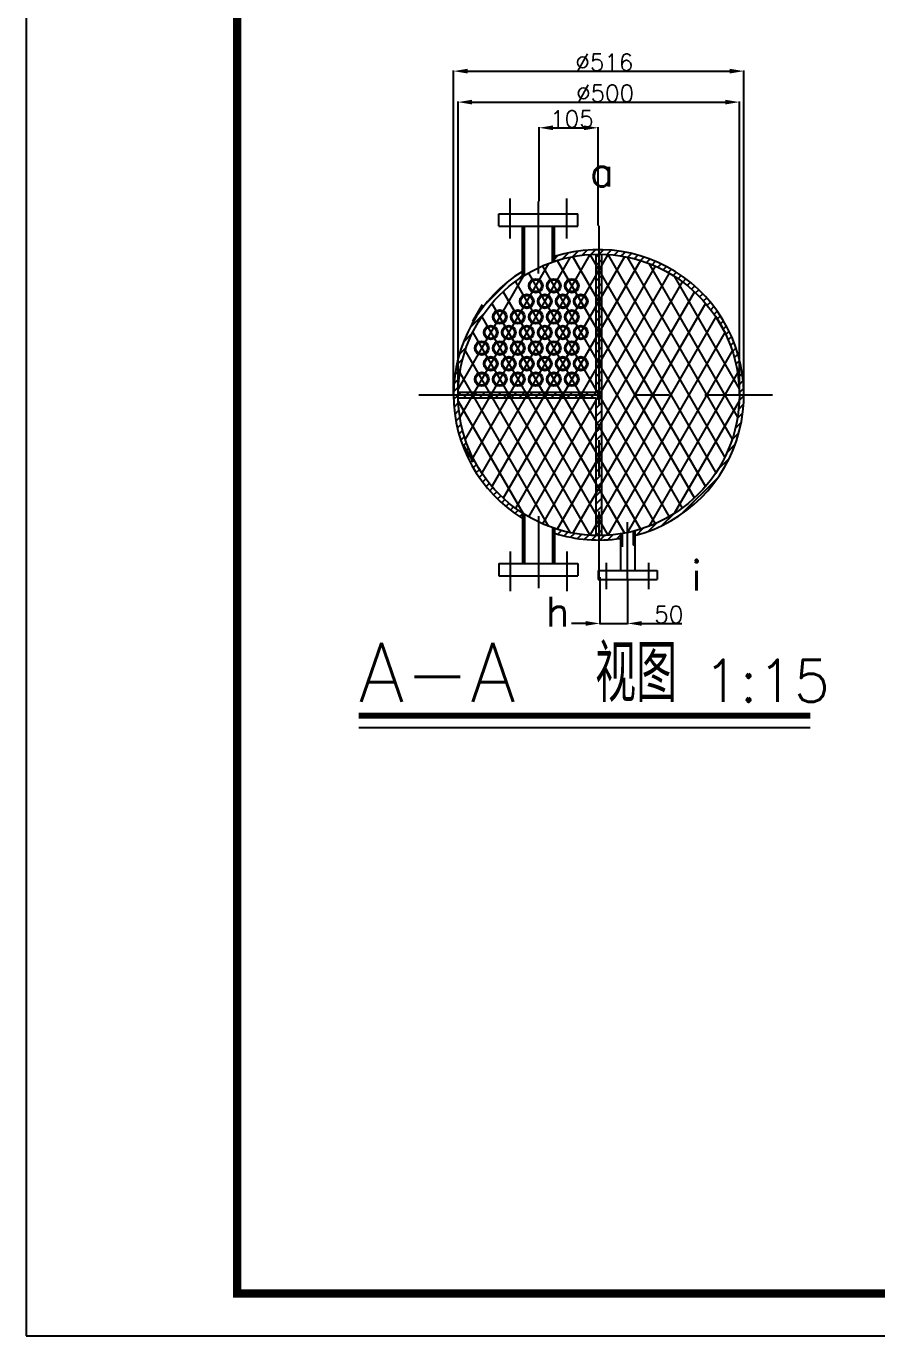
# Model space of a CAD drawing. Header units: millimetres. Extents: x 5568 to 11868, y -1450 to 3005.
# Drawn here: x 5568 to 7080, y -1450 to 878 of the extents above; entities that cross this region are included whole.
import ezdxf

# ---------------------------------------------------------------- set-up
doc = ezdxf.new("R2010")
doc.units = ezdxf.units.MM
doc.header["$LTSCALE"] = 10
doc.linetypes.add('ACAD_ISO10W100', pattern=[18, 12, -3, 0, -3])
doc.linetypes.add('CENTER', pattern=[50.800000000000004, 31.75, -6.35, 6.35, -6.35])
for name, color, linetype in [('_TCH_MASK', 7, 'Continuous'), ('PUB_DIM', 3, 'Continuous'), ('PUB_TEXT', 7, 'Continuous'), ('PUB_TITLE', 7, 'Continuous'), ('中心线', 10, 'CENTER'), ('点划线', 51, 'Continuous'), ('粗线', 160, 'Continuous'), ('辅助线', 8, 'Continuous')]:
    doc.layers.add(name, color=color, linetype=linetype)
doc.styles.get("Standard").update_dxf_attribs({"font": 'txt.shx', "bigfont": 'gbcbig.shx'})
doc.dimstyles.new('ISO-25', dxfattribs={"dimtxt": 30, "dimasz": 25, "dimexe": 1.25, "dimexo": 0.625, "dimtad": 1, "dimdec": 0, "dimdsep": 46, "dimtxsty": 'Standard', "dimcen": 10, "dimclrt": 7, "dimadec": 0, "dimazin": 0, "dimtfac": 1, "dimtdec": 0, "dimtmove": 0, "dimatfit": 3, "dimldrblk": 'NONE', "dimfxl": 0, "dimarcsym": 0})
pattern_1 = [(45, (103.306331293722, -2347.834472273087), (-7.071067811865475, 7.071067811865476), [])]

# ---------------------------------------------------------------- blocks, each defined once
blk = doc.blocks.new('*D32')
at = {"layer": 'Defpoints', "color": 0}
for p in [(6584.855817042057, 697.2475471722719), (6479.7782772012, 565.9590895403098), (6584.855817042057, 523.1787258685381)]:
    blk.add_point(p, dxfattribs=at)
at = {"layer": 'PUB_DIM', "color": 0, "lineweight": -2}
for p, q in [((6479.7782772012, 566.5840895403098), (6479.7782772012, 698.4975471722719)), ((6584.855817042057, 523.8037258685381), (6584.855817042057, 698.4975471722719)), ((6504.7782772012, 697.2475471722719), (6559.855817042057, 697.2475471722719))]:
    blk.add_line(p, q, dxfattribs=at)
at = {"layer": 'PUB_DIM', "color": 0}
for points in [[(6504.7782772012, 701.4142138389385), (6504.7782772012, 693.0808805056053), (6479.7782772012, 697.2475471722719)], [(6559.855817042057, 701.4142138389385), (6559.855817042057, 693.0808805056053), (6584.855817042057, 697.2475471722719)]]:
    blk.add_solid(points, dxfattribs=at)
at = {"layer": 'PUB_DIM', "color": 7, "insert": (6538.276755568804, 712.8725471722719), "char_height": 30, "attachment_point": 5}
blk.add_mtext('105', dxfattribs=at)
blk = doc.blocks.new('_None')
blk = doc.blocks.new('*D33')
at = {"layer": 'Defpoints', "color": 0}
for p in [(6587.678656387411, -100.7715314158335), (6637.273042437768, -105.7833091391503), (6587.678656387411, -183.66088466777)]:
    blk.add_point(p, dxfattribs=at)
at = {"layer": 'PUB_DIM', "color": 0, "lineweight": -2}
for p, q in [((6587.678656387411, -101.3965314158335), (6587.678656387411, -184.91088466777)), ((6637.273042437768, -106.4083091391503), (6637.273042437768, -184.91088466777)), ((6562.678656387411, -183.66088466777), (6537.678656387411, -183.66088466777)), ((6587.678656387411, -183.66088466777), (6637.273042437768, -183.66088466777)), ((6662.273042437768, -183.66088466777), (6733.523042437768, -183.66088466777))]:
    blk.add_line(p, q, dxfattribs=at)
at = {"layer": 'PUB_DIM', "color": 0}
for points in [[(6562.678656387411, -179.4942180011033), (6562.678656387411, -187.8275513344367), (6587.678656387411, -183.66088466777)], [(6662.273042437768, -179.4942180011033), (6662.273042437768, -187.8275513344367), (6637.273042437768, -183.66088466777)]]:
    blk.add_solid(points, dxfattribs=at)
at = {"layer": 'PUB_DIM', "color": 7, "insert": (6710.398042437768, -168.03588466777), "char_height": 30, "attachment_point": 5}
blk.add_mtext('50', dxfattribs=at)
blk = doc.blocks.new('*D34')
at = {"layer": 'Defpoints', "color": 0}
for p in [(6835.855817042057, 742.8636090103828), (6335.855817042057, 222.5581343151489), (6835.855817042057, 222.5581343151488)]:
    blk.add_point(p, dxfattribs=at)
at = {"layer": 'PUB_DIM', "color": 0, "lineweight": -2}
for p, q in [((6335.855817042057, 223.1831343151489), (6335.855817042057, 744.1136090103828)), ((6360.855817042057, 742.8636090103828), (6810.855817042057, 742.8636090103828)), ((6835.855817042057, 223.1831343151488), (6835.855817042057, 744.1136090103828))]:
    blk.add_line(p, q, dxfattribs=at)
at = {"layer": 'PUB_DIM', "color": 0}
for points in [[(6360.855817042057, 747.0302756770494), (6360.855817042057, 738.6969423437162), (6335.855817042057, 742.8636090103828)], [(6810.855817042057, 747.0302756770494), (6810.855817042057, 738.6969423437162), (6835.855817042057, 742.8636090103828)]]:
    blk.add_solid(points, dxfattribs=at)
at = {"layer": 'PUB_DIM', "color": 7, "insert": (6597.160060960388, 758.4886090103828), "char_height": 30, "attachment_point": 5}
blk.add_mtext('%%c500', dxfattribs=at)
blk = doc.blocks.new('*D35')
at = {"layer": 'Defpoints', "color": 0}
for p in [(6843.855817042057, 797.9622450159877), (6327.855817042057, 222.5581343151489), (6843.855817042057, 222.5581343151489)]:
    blk.add_point(p, dxfattribs=at)
at = {"layer": 'PUB_DIM', "color": 0, "lineweight": -2}
for p, q in [((6327.855817042057, 223.1831343151489), (6327.855817042057, 799.2122450159877)), ((6352.855817042057, 797.9622450159877), (6818.855817042057, 797.9622450159877)), ((6843.855817042057, 223.1831343151489), (6843.855817042057, 799.2122450159877))]:
    blk.add_line(p, q, dxfattribs=at)
at = {"layer": 'PUB_DIM', "color": 0}
for points in [[(6352.855817042057, 802.1289116826543), (6352.855817042057, 793.7955783493211), (6327.855817042057, 797.9622450159877)], [(6818.855817042057, 802.1289116826543), (6818.855817042057, 793.7955783493211), (6843.855817042057, 797.9622450159877)]]:
    blk.add_solid(points, dxfattribs=at)
at = {"layer": 'PUB_DIM', "color": 7, "insert": (6595.822311851185, 813.5872450159877), "char_height": 30, "attachment_point": 5}
blk.add_mtext('%%c516', dxfattribs=at)

msp = doc.modelspace()

# ---------------------------------------------------------------- hatches: boundary and pattern name
at = {"layer": '_TCH_MASK'}
h = msp.add_hatch(dxfattribs=at)
h.set_pattern_fill('ANSI31', color=256, scale=80, style=0)
h.set_pattern_definition(pattern_1)
h.paths.add_polyline_path([(6507.278277201201, 522.1608200999053), (6503.7782772012, 522.1608200999058), (6503.7782772012, 458.7006282751991, -0.003696045270137616), (6507.2782772012, 459.8882213933748)])
h.paths.add_polyline_path([(6453.7782772012, 522.1608200999049), (6450.278277201201, 522.1608200999053), (6450.278277201201, 432.6027264633422, -0.004143829156602269), (6453.778277201201, 434.8209984001951)])
h = msp.add_hatch(dxfattribs=at)
h.set_pattern_fill('ANSI31', color=256, scale=80, style=0)
h.set_pattern_definition(pattern_1)
h.paths.add_polyline_path([(6590.855817042057, 472.5081293141488, 0.01000100020005001), (6580.855817042057, 472.5081293141488), (6580.855817042057, 227.5581343151493), (6335.905822043058, 227.5581343151489, 0.005000375068766491), (6335.855817042057, 222.5581343151489, 0.005000375068766491), (6335.905822043058, 217.5581343151489), (6580.855817042056, 217.5581343151489), (6580.855817042057, -27.39186068385061, 0.01000100020005092), (6590.855817042058, -27.39186068385106)])
h.paths.add_polyline_path([(6624.761230357875, -24.3960493196405, -0.1195615323897504), (6507.2782772012, -14.77195276307748), (6507.2782772012, -23.18476025671544, 0.1157261025479372), (6624.761230357875, -32.49160360811493)], flags=17)
h.paths.add_polyline_path([(6335.855817042057, 222.5581343151489, -0.2547061056181981), (6450.278277201201, 432.6027264633422), (6450.278277201201, 442.063785018498, 0.5577189460356559), (6450.278277201201, 3.052483611799744), (6450.278277201201, 12.51354216695563, -0.2547061056181981)])
edge = h.paths.add_edge_path()
edge.add_line((6507.2782772012, 468.3010288870132), (6507.2782772012, 459.8882213933748))
edge.add_arc((6585.855817042057, 222.5581343151489), 250, 0, 108.31917377598461, ccw=False)
edge.add_arc((6585.855817042057, 222.5581343151489), 250, -75.78142552991238, 0, ccw=False)
edge.add_line((6647.261230357877, -19.78330913915033), (6647.261230357877, -44.5410271076621))
edge.add_spline(control_points=[(6647.261230357876, -44.54102710766256), (6648.084324060655, -45.64596948728422), (6648.917054675865, -46.78491659990368), (6649.761230357877, -47.89516293480756)], knot_values=[54.02409437176509, 54.02409437176509, 54.02409437176509, 54.02409437176509, 57.40493675339282, 57.40493675339282, 57.40493675339282, 57.40493675339282], degree=3, periodic=0)
edge.add_line((6649.761230357876, -47.8951629348071), (6649.761230357877, -27.40205881354541))
edge.add_arc((6585.855817042057, 222.5581343151489), 257.9999999999999, 284.3411796578017, 467.7319415239019)
h = msp.add_hatch(dxfattribs=at)
h.set_pattern_fill('ANSI31', color=256, scale=80, style=0)
h.set_pattern_definition(pattern_1)
h.paths.add_polyline_path([(6585.855817042057, 480.5581343151489), (6585.855817042057, 472.5581343151489, -0.4142135623730951), (6835.855817042057, 222.5581343151489), (6843.855817042057, 222.5581343151489, 0.4142135623730952)])
h.paths.add_polyline_path([(6843.855817042057, 222.5581343151489), (6835.855817042057, 222.5581343151489, -0.3403770142792909), (6649.761230357877, -19.13609016887585), (6649.761230357877, -27.40205881354541, 0.3426632882916201)])
h = msp.add_hatch(dxfattribs=at)
h.set_pattern_fill('ANSI31', color=256, scale=80, style=0)
h.set_pattern_definition(pattern_1)
edge = h.paths.add_edge_path()
edge.add_arc((6585.855817042031, 222.5581343151443), 250, 278.95285187336594, 279.53334946502025, ccw=False)
edge.add_line((6624.761230357875, -24.39604931964095), (6624.761230357877, -49.4075391633346))
edge.add_spline(control_points=[(6624.761230357875, -49.40753916333506), (6625.621966287455, -48.81847158713936), (6626.453518403671, -48.08346253863419), (6627.261230357875, -47.26645725082744)], knot_values=[22.89540370821527, 22.89540370821527, 22.89540370821527, 22.89540370821527, 25.95699204767204, 25.95699204767204, 25.95699204767204, 25.95699204767204], degree=3, periodic=0)
edge.add_line((6627.261230357874, -47.26645725082881), (6627.261230357875, -23.98920748383762))
h.paths.add_polyline_path([(6507.2782772012, -14.77195276307748, -0.003696045270137762), (6503.7782772012, -13.58435964490127), (6503.778277201199, -77.04455146960709), (6507.2782772012, -77.04455146960709)])
h.paths.add_polyline_path([(6453.778277201201, 10.29527023010269, -0.004143829156602269), (6450.278277201201, 12.51354216695563), (6450.278277201201, -77.04455146960754), (6453.7782772012, -77.04455146960754)])

# ---------------------------------------------------------------- linework, layer by layer
at = {"layer": 'PUB_DIM', "const_width": 10.5}
msp.add_lwpolyline([(6159.332210873165, -347.6575540615619), (6961.906678958271, -347.6575540615619)], dxfattribs=at)
at = {"layer": 'PUB_DIM'}
msp.add_lwpolyline([(6159.332210873165, -368.6575540615619), (6961.906678958271, -368.6575540615619)], dxfattribs=at)
at = {"layer": 'PUB_TITLE'}
msp.add_lwpolyline([(5568.221269835744, -1449.831611435014), (11868.22126983574, -1449.831611435014), (11868.22126983574, 3005.168388564985), (5568.221269835744, 3005.168388564985)], close=True, dxfattribs=at)
at = {"layer": 'PUB_TITLE', "const_width": 15}
msp.add_lwpolyline([(5943.221269835744, -1374.831611435014), (11793.22126983574, -1374.831611435014), (11793.22126983574, 2930.168388564985), (5943.221269835744, 2930.168388564985)], close=True, dxfattribs=at)
at = {"layer": '中心线'}
for p, q in [((6478.7782772012, 438.1608200999053), (6478.7782772012, 565.9590895403098)), ((6585.855817042057, 523.1787258685381), (6585.855817042057, -100.8266234621715)), ((6266.39130835293, 222.5581343151489), (6894.568057478966, 222.5581343151489)), ((6478.7782772012, 6.955448530392459), (6478.7782772012, -120.8428209100121)), ((6637.273042437768, -105.7833091391503), (6637.273042437768, -3.410589828753473))]:
    msp.add_line(p, q, dxfattribs=at)
at = {"layer": '点划线', "linetype": 'ACAD_ISO10W100'}
for p, q in [((6428.585367970365, 500.7430883807156), (6428.585367970365, 571.7466688196228)), ((6528.971186432034, 500.7430883807156), (6528.971186432034, 571.7466688196228)), ((6428.585367970365, -55.62681975041778), (6428.585367970365, -126.630400189325)), ((6528.971186432034, -55.62681975041778), (6528.971186432034, -126.630400189325)), ((6599.773042437768, -123.0089781334282), (6599.773042437768, -75.83958371746667)), ((6674.773042437767, -123.0089781334282), (6674.773042437767, -75.83958371746667))]:
    msp.add_line(p, q, dxfattribs=at)
at = {"layer": '粗线'}
for p, q in [((6408.585367970365, 544.1608200999053), (6548.971186432034, 544.1608200999053)), ((6408.585367970365, 522.1608200999049), (6408.585367970365, 544.1608200999049)), ((6548.971186432034, 522.1608200999049), (6548.971186432034, 544.1608200999049)), ((6408.585367970365, 522.1608200999053), (6548.971186432034, 522.1608200999049)), ((6450.278277201201, 432.6027264633422), (6450.2782772012, 522.1608200999053)), ((6453.778277201201, 434.8209984001951), (6453.7782772012, 522.1608200999053)), ((6503.7782772012, 458.7006282751991), (6503.7782772012, 522.1608200999049)), ((6507.2782772012, 459.8882213933753), (6507.2782772012, 522.1608200999049)), ((6580.855817042057, 472.5081293141488), (6580.855817042057, 227.5581343151493)), ((6590.855817042057, 472.5081293141488), (6590.855817042058, -27.39186068385061)), ((6335.905822043058, 227.5581343151489), (6580.855817042058, 227.5581343151493)), ((6335.905822043058, 217.5581343151489), (6580.855817042058, 217.5581343151489)), ((6580.855817042057, 217.5581343151493), (6580.855817042057, -27.39186068385106)), ((6450.278277201201, 12.51354216695563), (6450.2782772012, -77.04455146960754)), ((6453.778277201201, 10.29527023010269), (6453.7782772012, -77.04455146960754)), ((6503.7782772012, -13.58435964490127), (6503.7782772012, -77.04455146960709)), ((6507.2782772012, -14.77195276307748), (6507.2782772012, -77.04455146960709)), ((6647.261230357877, -19.78330913915033), (6647.261230357877, -44.54102710766165)), ((6649.761230357877, -19.78330913915033), (6649.761230357875, -89.78330913915124)), ((6624.761230357875, -24.3960493196405), (6624.761230357877, -89.78330913915033)), ((6627.261230357875, -23.98920748383762), (6627.261230357875, -47.26645725082835)), ((6408.585367970365, -77.04455146960754), (6548.971186432034, -77.04455146960709)), ((6408.585367970365, -77.04455146960709), (6408.585367970365, -99.04455146960709)), ((6548.971186432034, -77.04455146960709), (6548.971186432034, -99.04455146960709)), ((6584.773042437768, -89.78330913915124), (6689.773042437767, -89.78330913914942)), ((6584.773042437768, -89.78330913915124), (6584.773042437766, -105.7833091391512)), ((6637.273042437768, -89.78330913915033), (6689.773042437767, -89.78330913915033)), ((6689.773042437767, -89.78330913914942), (6689.773042437767, -105.7833091391503)), ((6408.585367970365, -99.04455146960754), (6548.971186432034, -99.04455146960754)), ((6584.773042437768, -105.7833091391503), (6689.773042437767, -105.7833091391503))]:
    msp.add_line(p, q, dxfattribs=at)
for centre, radius in [((6585.855817042057, 222.5581343151489), 250), ((6473.855817042057, 416.5478247628657), 12.5), ((6473.855817042057, 416.5478247628657), 10.5), ((6505.855817042057, 416.5478247628653), 12.5), ((6505.855817042057, 416.5478247628653), 10.5), ((6537.855817042057, 416.5478247628653), 12.5), ((6537.855817042057, 416.5478247628653), 10.5), ((6457.855817042057, 388.8350118417634), 12.5), ((6457.855817042057, 388.8350118417634), 10.5), ((6489.855817042057, 388.8350118417634), 12.5), ((6489.855817042057, 388.8350118417634), 10.5), ((6521.855817042057, 388.8350118417629), 12.5), ((6521.855817042057, 388.8350118417629), 10.5), ((6553.855817042057, 388.8350118417629), 12.5), ((6553.855817042057, 388.8350118417629), 10.5), ((6409.855817042058, 361.1221989206615), 12.5), ((6441.855817042058, 361.1221989206615), 12.5), ((6473.855817042057, 361.122198920661), 12.5), ((6505.855817042057, 361.122198920661), 12.5), ((6537.855817042057, 361.1221989206606), 12.5), ((6409.855817042058, 361.1221989206615), 10.5), ((6441.855817042058, 361.1221989206615), 10.5), ((6473.855817042057, 361.122198920661), 10.5), ((6505.855817042057, 361.122198920661), 10.5), ((6537.855817042057, 361.1221989206606), 10.5), ((6393.855817042058, 333.4093859995596), 12.5), ((6393.855817042058, 333.4093859995596), 10.5), ((6425.855817042057, 333.4093859995583), 12.5), ((6425.855817042057, 333.4093859995583), 10.5), ((6457.855817042057, 333.4093859995592), 12.5), ((6457.855817042057, 333.4093859995592), 10.5), ((6489.855817042057, 333.4093859995587), 12.5), ((6489.855817042057, 333.4093859995587), 10.5), ((6521.855817042058, 333.4093859995578), 12.5), ((6521.855817042058, 333.4093859995578), 10.5), ((6553.855817042057, 333.4093859995583), 12.5), ((6553.855817042057, 333.4093859995583), 10.5), ((6377.855817042058, 305.6965730784573), 12.5), ((6377.855817042058, 305.6965730784573), 10.5), ((6409.855817042058, 305.6965730784573), 12.5), ((6409.855817042058, 305.6965730784573), 10.5), ((6441.855817042058, 305.6965730784568), 12.5), ((6441.855817042058, 305.6965730784568), 10.5), ((6473.855817042057, 305.6965730784559), 12.5), ((6473.855817042057, 305.6965730784559), 10.5), ((6505.855817042057, 305.6965730784564), 12.5), ((6505.855817042057, 305.6965730784564), 10.5), ((6537.855817042057, 305.6965730784559), 12.5), ((6537.855817042057, 305.6965730784559), 10.5), ((6393.855817042058, 277.9837601573549), 12.5), ((6393.855817042058, 277.9837601573549), 10.5), ((6425.855817042058, 277.9837601573545), 12.5), ((6425.855817042058, 277.9837601573545), 10.5), ((6457.855817042058, 277.9837601573545), 12.5), ((6457.855817042058, 277.9837601573545), 10.5), ((6489.855817042057, 277.9837601573545), 12.5), ((6489.855817042057, 277.9837601573545), 10.5), ((6521.855817042057, 277.983760157354), 12.5), ((6521.855817042057, 277.983760157354), 10.5), ((6553.855817042057, 277.9837601573536), 12.5), ((6553.855817042057, 277.9837601573536), 10.5), ((6377.855817042058, 250.2709472362531), 12.5), ((6377.855817042058, 250.2709472362531), 10.5), ((6409.855817042058, 250.2709472362526), 12.5), ((6409.855817042058, 250.2709472362526), 10.5), ((6441.855817042058, 250.2709472362526), 12.5), ((6441.855817042058, 250.2709472362526), 10.5), ((6473.855817042058, 250.2709472362521), 12.5), ((6473.855817042058, 250.2709472362521), 10.5), ((6505.855817042057, 250.2709472362517), 12.5), ((6505.855817042057, 250.2709472362517), 10.5), ((6537.855817042057, 250.2709472362517), 12.5), ((6537.855817042057, 250.2709472362517), 10.5)]:
    msp.add_circle(centre, radius, dxfattribs=at)
for start, end in [(284.3411796578015, 107.7319415239021), (121.7015279741082, 238.2984720258918), (252.2680584760979, 278.6730689094052)]:
    msp.add_arc((6585.855817042057, 222.5581343151489), 258, start, end, dxfattribs=at)
at = {"layer": '辅助线'}
for p, q in [((6535.283846415621, 467.2256816077697), (6348.596942750686, 143.8744793523833)), ((6569.98365481658, 471.9018869289312), (6361.897134349731, 111.4854611101227)), ((6601.980565950395, 471.8965368557597), (6377.900223215918, 83.77799826219507)), ((6631.82593228817, 468.1646018810893), (6396.054856878144, 59.79712031576719)), ((6540.05485687815, 468.1646018810893), (6775.825932288175, 59.79712031576628)), ((6569.900223215926, 471.8965368557597), (6793.980565950401, 83.77799826219416)), ((6601.89713434974, 471.9018869289312), (6809.983654816589, 111.4854611101218)), ((6636.596942750697, 467.2256816077702), (6823.283846415632, 143.8744793523806)), ((6496.78834953444, 455.9751509891585), (6339.092439631866, 182.8378228920928)), ((6659.829688616719, 461.2429048027107), (6416.051100549596, 39.00600447304623)), ((6686.170020679352, 451.4400723812219), (6437.710768486966, 21.09602397343679)), ((6485.710768486969, 451.4400723812219), (6734.170020679353, 21.09602397343633)), ((6512.051100549601, 461.2429048027107), (6755.829688616722, 39.00600447304623)), ((6675.092439631879, 455.9751509891589), (6832.788349534453, 182.8378228920915)), ((6451.707167039298, 433.3178782844921), (6336.173622127006, 233.2079085178593)), ((6437.710768486968, 423.7272594601222), (6686.170020679351, -6.616788947661007)), ((6460.940394583162, 438.9179926628899), (6710.940394583158, 5.905290770669126)), ((6710.940394583159, 438.9179926628899), (6460.940394583161, 5.905290770669581)), ((6734.170020679353, 423.7272594601213), (6485.710768486969, -6.616788947661007)), ((6720.173622127018, 433.3178782844943), (6835.707167039314, 233.2079085178543)), ((6416.051100549599, 405.8172789605114), (6659.829688616718, -16.4196213691489)), ((6755.829688616722, 405.817278960511), (6512.051100549602, -16.4196213691489)), ((6378.399820787366, 382.6820465699311), (6361.311813296731, 353.0847493960332)), ((6396.054856878147, 385.02616311779), (6631.825932288169, -23.34131844752665)), ((6775.825932288174, 385.0261631177891), (6540.054856878152, -23.34131844752574)), ((6377.900223215921, 361.0452851713612), (6601.980565950392, -27.0732534221961)), ((6793.9805659504, 361.0452851713594), (6569.900223215929, -27.07325342219519)), ((6794.042972347012, 361.4937400736221), (6811.130979837677, 331.8964428996724)), ((6361.897134349734, 333.3378223234331), (6569.983654816578, -27.07860349536668)), ((6809.983654816587, 333.3378223234313), (6601.897134349743, -27.07860349536577)), ((6348.596942750692, 300.9488040811721), (6535.283846415619, -22.40239817420479)), ((6823.283846415629, 300.9488040811702), (6636.596942750702, -22.40239817420388)), ((6339.092439631871, 261.9854605414621), (6496.788349534438, -11.15186755559307)), ((6832.788349534449, 261.9854605414585), (6675.092439631884, -11.1518675555908)), ((6336.17362212701, 211.615374915697), (6451.707167039296, 11.50540514907379)), ((6835.707167039309, 211.6153749156915), (6720.173622127027, 11.50540514907652)), ((6345.439651071246, 133.2667302800514), (6362.527658561893, 103.6694331061321))]:
    msp.add_line(p, q, dxfattribs=at)

# ---------------------------------------------------------------- texts
at = {"layer": 'PUB_TEXT'}
for s, height, p in [('a', 52.5, (6570.182360725645, 593.1127818140703)), ('i', 52.5, (6750.66023639221, -125.3232047877718)), ('h', 52.5, (6491.559453711603, -188.9047452561308)), ('A-A', 105, (6159.332210873165, -323.3064902317747)), ('视图', 101.2765957446809, (6579.332210873165, -323.3064902317747)), ('1:15', 75, (6771.906678958271, -323.3064902317747))]:
    msp.add_text(s, height=height, dxfattribs=at).set_placement(p)

# ---------------------------------------------------------------- dimensions: what is measured, and where the dimension line sits
at = {"layer": 'PUB_DIM'}
for base, p1, p2, picture, middle in [((6843.855817042057, 797.9622450159877), (6327.855817042057, 222.5581343151489), (6843.855817042057, 222.5581343151489), '*D35', (6595.822311851185, 797.9622450159877)), ((6835.855817042057, 742.8636090103828), (6335.855817042057, 222.5581343151489), (6835.855817042057, 222.5581343151488), '*D34', (6597.160060960388, 742.8636090103828))]:
    dim = msp.add_linear_dim(base=base, p1=p1, p2=p2, text='%%c<>', dimstyle='ISO-25', dxfattribs=at)
    dim.commit()
    dim.dimension.update_dxf_attribs({"geometry": picture, "text_midpoint": middle, "dimtype": 128})
for base, p1, p2, picture, middle in [((6584.855817042057, 697.2475471722719), (6479.7782772012, 565.9590895403098), (6584.855817042057, 523.1787258685381), '*D32', (6538.276755568804, 697.2475471722719)), ((6587.678656387411, -183.66088466777), (6637.273042437768, -105.7833091391503), (6587.678656387411, -100.7715314158335), '*D33', (6710.398042437768, -183.66088466777))]:
    dim = msp.add_linear_dim(base=base, p1=p1, p2=p2, dimstyle='ISO-25', dxfattribs=at)
    dim.commit()
    dim.dimension.update_dxf_attribs({"geometry": picture, "text_midpoint": middle, "dimtype": 128})

doc.saveas('drawing.dxf')
